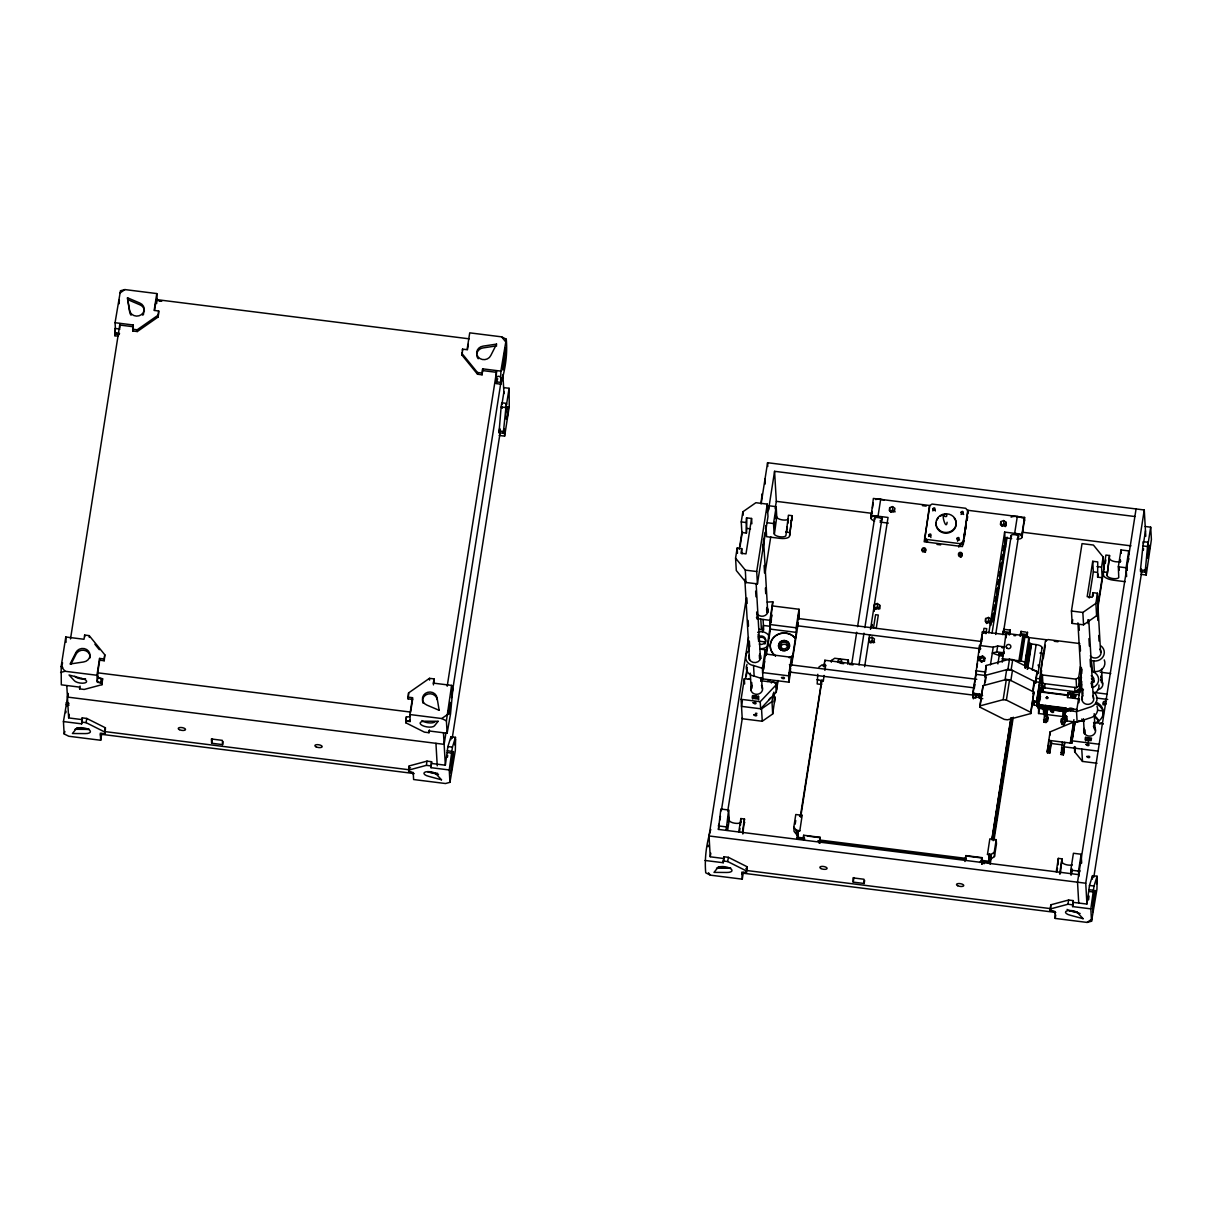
<?xml version="1.0" encoding="UTF-8"?>
<svg xmlns="http://www.w3.org/2000/svg" width="1212" height="1212" viewBox="0 0 1212 1212"><rect width="100%" height="100%" fill="white"/><g stroke="black" fill="none" stroke-linecap="round" stroke-linejoin="round"><path stroke-width="1.5" d="M1038.669 704.202L1038.563 713.504L1045.395 714.368L1045.062 716.474M1038.593 704.596L1065.924 708.02L1064.212 724.821L1065.303 720.731L1077.15 722.216L1091.845 717.322A9.211 8.499 -3.3 0 0 1096.981 706.232M1046.41 697.521L1047.683 697.673L1046.35 697.43M119.17 303.727L119.321 300L118.897 303.379M790.86 666.221C790.8 659.51 788.633 681.629 790.678 668.054M973.857 693.779L973.827 694.93M1047.41 751.046L1047.471 752.773M1062.803 719.443L1062.803 718.383L1062.469 719.413M1126.796 570.291L1127.296 567.034L1126.963 570.307M1043.714 722.246L1045.138 709.777L1047.41 710.065L1046.092 722.488M1119.04 568.261L1119.146 570.276M1120.191 562.232L1120.358 559.838M1047.426 708.202C1047.138 711.247 1047.971 702.854 1047.426 708.202L1065.651 710.49L1065.59 711.641L1038.26 708.217L1041.381 686.901L1041.638 691.491M973.494 694.324L973.372 698.809L973.963 697.385M1003.475 632.422L1003.506 631.3L1003.097 633.346M1003.809 653.768L1003.733 651.586L1003.309 654.086M1020.777 634.588L1020.807 633.467L1020.398 635.512M1021.125 632.8L1020.671 635.527M1037.26 702.339L1037.29 706.823L1038.29 702.384M1046.804 718.065C1047.107 712.686 1045.365 724.412 1046.441 720.776M1047.289 751.607L1047.819 747.713M1051.243 745.228L1050.986 740.638L1049.577 753.303L1051.683 742.426M1062.363 742.062L1061.136 754.485M1063.288 752.773L1063.303 755.015L1064.651 742.35L1063.288 752.773L1061.015 752.485M99.687 660.176L97.702 672.827L98.005 678.114L102.566 678.69L102.005 684.674L84.189 689.446L79.628 688.87L79.537 687.113L61.312 684.825L61.161 666.479L65.781 636.997L84.007 639.269L84.658 635.058L89.218 635.633L104.793 654.768L104.232 660.752L99.687 660.176L99.581 658.419L104.141 658.98L104.232 660.752M410.171 716.383A5.03 1.894 8.9 0 1 406.384 716.807L405.823 722.791L424.442 732.139L429.003 732.715L428.897 730.942L447.122 733.23L446.41 720.867L451.591 685.401L433.366 683.113L434.032 678.902L429.472 678.326L408.611 692.9L408.05 698.87L412.61 699.445L410.626 712.08L97.672 672.812M503.707 432.275L503.556 433.275L499.011 432.699L501.132 407.02L501.798 402.793L506.358 403.369L506.449 405.141L509.101 388.279L503.631 387.598M499.162 435.441L504.631 436.123L504.222 429.048L503.556 433.275L503.45 431.502L506.358 403.369M760.954 503.586L762.136 493.845L762.242 495.617M1140.75 574.321L1146.219 575.003L1145.81 567.943L1145.143 572.155L1140.598 571.579L1140.492 569.822L1143.386 541.688L1147.946 542.264L1148.052 544.021L1150.688 527.175L1145.219 526.493M1145.916 569.716L1145.143 572.155L1147.946 542.264M1073.514 722.413L1075.18 722.625L1072.893 722.337L1050.031 731.927L1047.35 750.773L1049.622 751.061M65.857 712.747L66.024 711.126M973.463 694.537L973.675 692.491M1009.414 634.603L1009.838 632.103L1009.808 633.679M1026.731 636.77L1027.155 634.27L1027.109 635.845M1037.23 702.536L1037.457 700.491M1038.457 699.097C1039.351 690.688 1036.654 704.127 1037.927 702.475M1038.79 698.642L1038.957 692.31L1037.427 700.627M1039.502 701.324L1040.502 696.324M1062.03 752.258L1062.394 749.546M1079.65 871.943L1079.695 870.367L1079.377 871.928M1080.968 863.52L1081.013 861.944L1080.695 863.505M1088.603 899.819L1089.027 896.077M803.147 838.628L803.677 835.25L820.085 837.31L820.054 843.234M965.509 859.202L965.843 855.611L982.235 857.657L981.887 864.217L982.235 857.657M97.248 680.568L97.339 682.326L101.899 682.901L102.005 684.674M413.307 774.241L413.201 772.468L408.656 771.892L409.217 765.923L427.018 761.136L431.578 761.712L431.017 767.681L449.243 769.968L449.955 782.331L445.501 783.528L413.61 779.528L413.292 773.817A4.075 1.53 8.9 0 0 409.898 772.059L408.656 771.892L409.095 769.09M1054.894 913.121L1054.804 911.363L1050.243 910.788L1050.804 904.803L1068.62 900.031L1073.165 900.592L1072.605 906.576L1090.83 908.864L1091.542 921.226L1087.088 922.423L1055.197 918.423L1054.879 912.712M764.151 664.767L763.863 669.085M771.408 618.423L771.196 622.756M1003.369 633.361L1003.809 629.043L1002.688 634.618M1003.506 633.664L1003.627 632.588M1009.884 634.467L1010.187 629.831L1009.141 634.846M1020.807 635.83L1020.943 634.77M1027.185 636.633L1027.488 632.013L1026.367 637.588M1062.606 750.879L1062.318 752.894M1092.391 879.17L1092.527 875.67L1097.087 876.246L1096.618 883.987M450.879 739.699L450.94 736.79L455.485 737.35L455.03 745.107M117.958 336.133L114.913 335.754L115.382 328.013M447.44 757.182L447.713 755.334M797.829 622.71L797.163 626.013L798.163 618.665M1005.051 539.158C1003.748 550.702 1006.611 532.674 1005.051 539.158L1004.642 532.098L1021.958 534.265L1022.11 537.098L1024.594 517.418L968.115 510.328L962.434 546.567L924.165 541.764L929.846 505.525L873.367 498.45L870.883 518.115L871.943 511.388M1005.248 542.703C1003.96 554.232 1006.808 536.143 1005.248 542.703L1005.172 541.279M1048.986 749.198L1049.198 747.88M1061.303 721.867L1061.515 718.595L1061.121 722.837M1062.363 720.034L1062.288 723.276M1143.34 550.248L1143.567 548.642M447.122 733.23L450.531 713.944L452.758 690.022L452.667 688.249L452 692.461L451.591 685.401M115.398 328.422L115.064 322.71L120.458 290.774L124.912 289.577L156.802 293.577L157.196 300.637M119.958 329.073L115.398 328.497L114.822 333.982L119.367 334.557M70.493 638.951L119.958 323.559M101.747 733.518L100.687 740.259L68.796 736.26L64.145 733.927L63.433 721.564L68.16 693.84M68.023 693.34L67.448 697.082L444.137 744.35L445.895 733.154M69.22 714.307L68.645 717.928L82.31 719.64L81.658 723.852L63.433 721.564M156.802 293.577L154.151 310.423L158.711 310.999L158.151 316.983L137.289 331.543L132.729 330.967L133.29 324.998L115.064 322.71M132.729 330.967L133.29 324.998M79.628 688.87L80.068 686.068M81.658 723.852L82.204 717.868L86.764 718.443L105.399 727.791L104.838 733.775A5.03 1.894 8.9 0 0 100.384 734.972M100.687 740.259L100.278 733.199L104.838 733.775L104.732 732.003L86.097 722.655L86.764 718.443M102.566 678.69L101.899 682.901L100.657 682.735A4.075 1.53 8.9 0 1 97.293 681.053L96.945 675.266L99.581 658.419M154.545 310.393L156.242 299.561L469.195 338.83M156.696 303.561A5.03 1.894 8.9 0 1 156.439 303.091L157.106 298.879A5.03 1.894 8.9 0 0 158.211 300.046M97.293 681.053L97.945 676.841A4.075 1.53 8.9 0 0 101.323 678.523L100.657 682.735M104.141 658.98L104.793 654.768M158.151 316.983L158.711 310.999M104.732 732.003L105.399 727.791M223.053 741.562L222.584 744.607L211.645 743.229L212.358 738.684M482.755 370.599L496.42 372.311L496.072 381.825L500.632 382.401L500.874 371.114L482.664 368.842L482.103 374.811L477.543 374.235L461.969 355.101L462.529 349.132L467.075 349.692L469.726 332.845L501.617 336.845L506.268 339.178C507.661 354.328 505.283 369.736 500.723 384.159L496.178 383.598C493.996 373.069 504.04 374.402 500.723 384.159M408.05 698.87L408.611 692.9M461.969 355.101L462.408 352.298M405.823 722.791L406.384 716.807M410.171 719.837A5.03 1.894 8.9 0 1 405.717 721.034L410.277 721.594L409.868 714.535L412.504 697.688L407.959 697.112M467.468 349.662L468.317 344.238M482.103 374.811L482.664 368.842M433.699 683.477L434.032 678.902M429.003 732.715L429.442 729.912M408.55 770.135L426.366 765.348L427.018 761.136M431.017 767.681L431.578 761.712M447.198 686.219L496.662 370.827M500.874 371.114L506.268 339.178M452.667 688.249L451.924 691.173M451.455 697.688L501.51 378.553M431.684 763.469L445.349 765.196L447.879 746.577L450.94 736.79M503.889 391.93L501.904 404.566L501.798 402.793M499.011 432.699L499.662 428.487L499.965 433.775M452.197 738.366L499.905 434.154M449.243 769.968L452.44 747.137L455.485 737.35M455.591 739.123L455.333 750.395L449.955 782.331M504.631 436.123L509.252 406.626L509.101 388.279M739.244 549.309L741.88 532.507L741.259 521.918L742.85 511.797L755.894 502.707L767.272 504.131L767.984 516.494L757.424 583.896L746.031 582.472L736.29 570.504L735.578 558.141L737.169 548.036L741.729 548.612L742.032 553.899M740.077 546.415L742.395 531.583M741.729 548.612L741.002 553.248L746.001 553.869L751.561 518.478L746.547 517.857L746.425 533.083L741.88 532.507M746.425 533.083L746.547 517.857M743.335 872.413L742.274 879.154L710.383 875.155L705.732 872.822C704.354 858.247 706.566 843.4 710.762 829.462M710.232 856.611L709.035 835.962L746.198 598.94M761.136 503.768L767.575 462.711L1144.264 509.979L1145.779 536.249M710.808 853.203L710.232 856.808L723.897 858.52L723.246 862.732L705.02 860.459M757.424 583.896L756.712 571.534L767.272 504.131M1078.725 874.625L718.428 829.417L720.867 809.025L728.609 809.995L729.2 820.251L727.609 830.356M767.378 512.449L768.438 505.707L776.18 506.677L776.771 516.918L774.362 534.386A5.984 2.257 8.9 0 0 780.952 536.886A5.984 2.257 8.9 0 0 785.967 535.25L788.421 515.221L792.072 515.676L789.603 535.719A10.135 3.818 8.9 0 1 779.816 538.34L766.605 536.689L765.999 526.084M718.428 829.417L719.307 823.827M719.883 820.085L720.473 816.358M721.352 810.767L748.546 637.315M762.878 545.915L764.923 532.871M765.514 529.129L766.105 525.402M768.438 510.479L774.574 471.317L1134.887 516.524M774.423 701.521L775.15 696.9L772.695 713.959L762.257 721.246L742.229 718.731L741.108 699.309L744.335 678.659L749.97 679.371M748.971 649.162L749.501 645.723M745.516 678.432L747.243 667.373M742.38 700.778L741.502 706.369L761.545 708.884L771.983 701.596L773.256 693.476M746.183 676.569L747.062 670.978M727.761 810.949L742.38 717.701M765.196 572.215L770.756 536.78M775.15 508.813L776.316 501.344L774.574 471.317M726.155 830.265L728.609 809.995M774.12 533.765L773.529 523.523L776.18 506.677M723.246 862.732L723.806 856.763L728.351 857.323L746.986 866.686L746.425 872.655A5.03 1.894 8.9 0 0 741.971 873.852M762.439 631.77L763.424 625.453L770.256 626.316L765.636 655.798L765.287 649.799L760.166 649.147M752.591 695.582L752.197 698.112L758.121 698.854L758.515 696.339L752.591 695.582L752.803 699.127M742.274 879.154L741.865 872.095L746.425 872.655L746.319 870.898L727.7 861.55L728.351 857.323M790.694 671.1L788.951 682.189L762.984 678.932L762.378 668.327L765.287 649.799M766.378 654.919L770.423 629.134L769.908 620.302L772.817 601.773L767.196 602.091M772.817 601.773L770.15 624.544L796.117 627.801L796.375 632.391L791.754 661.888L791.497 657.298L765.529 654.025L762.621 672.569L788.588 675.826L788.951 682.189M738.744 832.038L740.85 818.554L744.501 819.009L742.835 833.992M739.456 831.841L739.987 828.478M740.517 825.099L740.85 818.554M786.497 531.886L787.285 526.826M787.815 523.463L788.345 520.084M742.38 832.492L744.501 819.009M789.603 535.719L792.072 515.676M746.319 870.898L746.986 866.686M775.832 685.189L760.227 701.703L760.636 708.762L776.241 692.249L776.225 682.659L761.212 680.78M776.528 687.962L777.68 680.583M776.241 692.249L778.074 680.508M788.588 675.826L791.497 657.298M796.117 627.801L799.026 609.257L773.059 606M791.557 665.539L798.223 623.013M798.814 619.317L799.026 609.257M797.511 838.977L797.951 836.174L794.057 831.387L793.815 827.145L795.784 814.509L802.162 815.312L799.496 816.024M824.099 675.432L823.327 680.841L820.63 681.205L821.736 684.507L817.176 683.932L817.782 674.281M795.178 824.16L795.754 820.554M798.041 832.674L797.223 839.325L797.981 831.614M800.314 816.706L821.645 680.75M823.978 665.842L824.857 660.252L976.781 679.326M800.723 816.964L821.994 679.947M824.039 666.903L824.614 663.176M798.087 832.356L797.117 831.19L799.814 830.826L802.162 815.312M824.887 670.387L825.69 665.327L822.039 664.873L818.918 667.054M831.296 662.116L831.553 660.434L834.689 658.252L848.355 659.964L848.476 662.085M819.161 843.219L820.085 837.31M847.688 664.176L848.355 659.964M872.473 508.01L873.261 502.95M851.733 663.979L856.702 632.255M857.581 626.649L874.564 518.403M880.654 499.359L878.018 516.206A7.363 2.772 8.9 0 0 871.095 517.418A7.363 2.772 8.9 0 0 874.67 521.024M859.02 664.888L863.989 633.164M864.868 627.574L882.139 517.448M864.641 666.661L869.61 634.952M870.489 629.346L888.032 517.463L870.731 515.297M869.216 638.269L868.792 641.042L871.17 642.769L873.988 641.709L874.428 638.921L872.049 637.209L869.216 638.269L869.428 641.799L872.246 640.739L874.64 642.451M874.503 604.561L874.276 610.878L874.503 604.561L877.337 603.5L879.715 605.212L879.912 608.757L877.533 607.03L877.337 603.5M889.699 507.661L889.275 510.449L891.653 512.161L894.471 511.1L894.91 508.328L892.532 506.601L889.699 507.661L889.911 511.206L892.729 510.131L895.107 511.858M873.458 628.195L875.579 614.711L878.306 615.045L876.185 628.528M879.715 605.212L879.276 608L876.458 609.06L874.079 607.348M864.641 880.457L864.171 883.487L853.233 882.124L853.945 877.564M924.695 539.87L929.422 505.874L932.028 504.056L965.737 508.282L967.676 510.676L967.843 513.494M962.949 544.673L967.676 510.676M963.025 544.249L963.601 540.597M964.161 536.946L964.737 533.295M965.313 529.644L965.888 525.993M966.737 520.524L967.312 516.873M963.298 544.4L963.888 540.688M964.464 536.992L965.04 533.28M965.631 529.568L966.206 525.872M967.085 520.312L967.661 516.6M986.038 675.569L975.796 674.296L979.554 645.481L993.219 647.193L997.673 645.996L1004.96 646.92M975.796 697.824L975.751 693.809L975.796 697.824L973.069 697.491L972.827 693.249L976.357 670.675M976.917 667.145L977.493 663.418M978.054 659.843L978.675 655.965M979.251 652.238L982.462 631.74L1006.854 634.8M976.387 671.933L972.888 694.309L982.599 695.521M978.145 660.752L978.735 657.025M980.417 646.284L982.265 634.482M973.069 697.491L973.387 695.415M983.19 633.361L983.977 628.316L986.719 628.649L985.917 633.709M985.644 618.514L985.22 621.286L987.598 623.013L990.416 621.938L990.855 619.165L988.477 617.453L985.644 618.514L985.856 622.044L988.674 620.983L991.068 622.695L990.628 625.483L990.416 621.938M1000.839 521.615L1000.415 524.402L1002.794 526.114L1005.612 525.054L1006.051 522.266L1003.672 520.554L1000.839 521.615L1001.051 525.144L1003.869 524.084L1006.263 525.796L1006.051 522.266M979.387 659.722L981.75 662.267L979.387 659.722L979.811 657.025L982.553 655.995L984.871 657.662L984.492 661.237M979.447 660.601L979.811 657.025M988.856 632.8L1004.642 532.098M979.447 698.294L979.387 694.264L979.447 698.294L982.78 698.703M979.857 705.929L983.038 685.704L1006.339 679.447L1009.551 679.856L1033.927 692.082L1030.821 713.55L1007.52 719.807L1004.293 719.398L979.932 707.172L979.857 705.929L1003.157 699.672L1006.384 700.082L1030.745 712.308L1030.821 713.55M985.22 682.553L986.007 677.493L984.614 675.584L986.204 665.479L1009.505 659.222L1012.732 659.631L1037.093 671.857L1035.578 683.22L1034.321 683.568L1033.003 691.991M994.385 612.393C997.082 597.471 992.764 625.634 994.976 608.621M995.552 604.924L996.143 601.197M1004.036 550.839L1004.612 547.112M979.932 707.172L983.038 685.704M984.689 676.841L986.007 668.418M992.067 633.073L1007.111 537.174M984.296 685.356L985.871 675.251M990.446 664.888L993.219 647.193M995.703 634.467L1011.217 535.553M1017.307 516.509L1014.671 533.356A7.363 2.772 8.9 0 1 1022.034 536.719A7.363 2.772 8.9 0 1 1016.868 539.143M1002.688 656.086A4.606 1.742 8.9 0 1 999.218 655.48L992.295 653.086L996.749 651.904L997.673 645.996M964.919 861.505L965.843 855.611M997.9 663.903L999.218 655.48M1003.278 633.512L1018.504 536.462M1002.233 662.176L1005.99 633.361L1025.11 635.77A3.681 1.394 8.9 0 1 1028.836 637.633L1029.185 643.723L1036.139 644.587A5.893 2.227 8.9 0 1 1041.941 648.147M1021.958 534.265L1024.594 517.418M1003.157 699.672L1006.339 679.447M984.614 675.584L1007.914 669.342L1009.505 659.222M1006.384 700.082L1009.551 679.856M1035.578 683.22L1035.502 681.977L1011.141 669.736L1012.732 659.631M1020.08 636.224L1021.034 631.21L1021.171 632.028M996.203 839.658L994.234 852.294L991.098 854.475L991.28 857.657L989.462 857.429L990.249 855.43L987.477 854.369L989.84 838.856L996.203 839.658L996.461 843.9L994.476 856.536L989.25 860.172L988.81 862.974M1002.021 658.646L1018.913 660.767L1022.883 635.482M989.704 855.869L988.537 863.323L989.583 853.763M991.916 838.856L1010.899 717.792M989.643 854.824L988.477 862.262L980.978 861.323M991.977 839.916L1010.959 718.852M992.325 839.113L1011.323 718.049M1018.913 660.767L1020.246 660.934L1024.216 635.649L1028.852 637.982M1025.17 667.933L1024.867 662.919A3.681 1.394 8.9 0 0 1021.155 661.04L1025.11 635.77M989.719 863.035L990.295 859.308M993.219 840.689L1012.505 717.762M990.189 864.353L991.355 856.899M993.991 840.143L1013.262 717.216M1024.898 663.252L1028.836 637.633M1025.2 668.085L1029.155 642.799L1031.563 644.011L1027.609 669.282M1025.67 666.57L1029.23 642.951M1025.837 666.706L1029.518 643.239M1026.049 666.858L1029.73 643.375M1026.291 666.979L1029.973 643.511M1026.564 667.115L1030.245 643.633M1026.867 667.221L1030.548 643.754M1027.185 667.327L1030.867 643.86M1027.246 669.221L1031.215 643.936M1036.139 644.587L1032.185 669.872A5.893 2.227 8.9 0 1 1037.654 671.948A5.893 2.227 8.9 0 1 1036.533 674.251M1032.609 691.431L1034.184 681.311L1034.321 683.568M1030.745 712.308L1033.927 692.082M1035.502 681.977L1037.093 671.857M1038.139 672.857L1042.108 647.587M1034.109 705.142L1034.048 701.127L1034.109 705.142L1036.836 705.49L1037.169 703.414M1034.442 681.644L1039.563 682.295L1043.32 653.48L1039.911 653.056M1081.786 669.327L1079.195 685.84L1076.589 687.658L1042.881 683.432L1040.941 681.038L1040.457 672.554L1045.335 641.375L1047.956 639.557L1079.786 643.557M1036.836 705.49L1036.593 701.248L1041.275 671.433M1043.32 658.374L1045.365 645.329M1041.623 670.63L1036.654 702.309L1032.897 701.839M1038.896 692.4L1039.032 687.143M1040.941 681.038L1041.79 675.645M1067.727 694.961L1043.38 691.9L1041.426 689.507L1041.199 679.356M1038.563 713.504L1039.138 709.808M1043.683 722.185L1045.971 722.503L1047.41 710.065M1048.501 747.895L1048.713 740.35L1071.938 743.274L1071.787 740.805L1099.557 744.274M1071.453 611.03L1082.028 543.627L1093.421 545.052L1103.147 557.02L1103.859 569.382L1096.602 615.726L1083.558 624.816L1072.166 623.392L1071.453 611.03L1082.846 612.454L1095.89 603.364L1097.466 593.244L1092.921 592.668L1092.194 597.304L1087.179 596.683L1092.724 561.292L1097.739 561.913L1097.617 577.154L1102.178 577.73L1098.072 603.849L1097.466 593.244M1072.166 623.392L1072.741 619.756M1062.242 724.018L1063.348 712.065L1065.636 712.338M1063.151 719.595L1063.621 716.656L1047.683 714.656M1065.348 721.746L1066.954 720.943L1066.696 716.353L1064.803 717.671L1065.075 722.261L1065.121 709.793L1067.787 709.081A7.06 2.651 8.9 0 1 1070.938 708.762L1076.862 709.505M1078.832 702.733L1079.422 699.006L1067.575 697.521L1067.772 692.946L1070.438 692.219A7.06 2.651 8.9 0 1 1073.59 691.916L1079.513 692.658M1065.924 708.02L1065.272 712.262L1065.121 709.793M1067.575 697.521L1067.772 692.946M1064.787 711.898L1067.469 711.186L1067.787 709.081M1067.439 695.052L1070.105 694.324L1070.438 692.219M1061.712 752.561L1062.409 748.137M1067.469 711.186A7.06 2.651 8.9 0 1 1070.605 710.868L1070.938 708.762M1070.105 694.324A7.06 2.651 8.9 0 1 1073.256 694.021L1073.59 691.916M1089.255 597.97L1093.33 571.882L1092.724 561.292M1079.195 685.84L1078.71 677.356L1080.437 666.358M1073.923 719.64L1070.272 743.062L1071.908 742.517M1070.575 743.062L1073.817 722.428M1070.863 743.062L1074.105 722.413M1071.12 743.032L1074.362 722.382M1079.604 692.9L1081.452 677.266M1071.347 742.971L1074.756 721.867M1071.544 742.911L1074.953 722.185M1097.617 577.154L1098.102 574.064M1071.817 742.729L1075.059 722.094M1080.271 690.643L1081.71 681.477M1080.862 689.825L1081.725 684.265M1102.178 577.73L1101.572 567.125L1103.147 557.02M1097.057 763.257L1082.483 761.424L1074.696 751.864L1075.453 746.986M1056.228 871.867L1058.334 858.384L1061.985 858.853L1060.318 873.822M1103.526 570.231L1105.905 555.066L1109.556 555.52L1107.086 575.548A5.984 2.257 8.9 0 0 1112.374 578.472A5.984 2.257 8.9 0 0 1118.767 577.609L1118.343 566.792L1120.994 549.945L1128.736 550.915L1128.933 554.445M1056.94 871.686L1057.47 868.307M1058 864.944L1058.334 858.384M1105.299 563.292L1105.829 559.929M1059.606 874.019L1061.985 858.853M1107.086 575.548L1109.556 555.52M1055.197 918.423L1055.728 915.045M1085.573 737.366L1085.179 739.896L1091.088 740.638L1091.497 738.108L1085.573 737.366L1085.77 740.911M1071.075 875.246L1070.772 870.125L1073.423 853.263L1081.165 854.248L1081.665 863.065M1101.011 677.447L1101.405 674.917M1071.908 868.807L1071.302 873.988L1072.014 870.822M1050.137 909.015L1067.954 904.243L1068.62 900.031M1072.605 906.576L1073.165 900.592M1078.832 876.397L1078.513 871.095L1081.165 854.248M1126.599 576.594L1126.084 567.761L1128.736 550.915M1136.068 508.949L1077.529 882.215L1078.725 902.849M1086.922 903.879L1085.74 883.23L1144.264 509.979M1073.271 902.364L1086.937 904.076L1089.482 885.457L1092.527 875.67M1143.78 541.658L1145.476 530.811M1093.8 877.246L1141.795 571.17M1090.83 908.864L1094.027 886.033L1097.087 876.246M1097.178 878.018L1096.936 889.29L1091.542 921.226M1146.219 575.003L1151.4 539.537L1150.688 527.175M1140.598 571.579L1141.113 568.867M708.066 846.749L708.308 845.294M771.559 617.453L772.15 615.135M764.287 663.797L764.802 661.479M1049.213 750.622L1049.001 751.743M499.177 431.563L499.738 429.79M503.737 432.123L504.328 430.821M944.178 515.342C945.618 511.434 949.011 517.645 944.845 516.509C940.497 511.116 946.102 531.659 947.117 522.251M62.554 662.737L61.903 666.191L62.751 667.554M508.51 406.914C506.328 433.366 503.647 409.277 508.51 406.914L505.48 406.535M66.721 706.414L67.342 703.975M502.222 408.308L502.465 407.141M981.735 640.754L982.281 638.315M974.463 687.083L975.009 684.644M1047.744 751.076L1047.38 751.561M928.65 536.446L930.513 535.371L930.892 537.537M1038.502 693.749L1038.76 692.794M963.631 514.479L962.555 512.721L961.071 514.464M1046.82 697.052C1044.305 699.521 1050.092 698.673 1047.138 697.006M1045.138 705.793L1046.32 706.248L1045.032 705.854M114.913 335.754L115.943 332.497M64.145 733.927L64.903 731.487M496.678 381.962L497.693 378.705M1046.259 722.125L1043.82 722.2M935.361 510.979L934.361 509.192L932.816 510.873M71.008 664.146L75.962 654.389A7.363 6.802 -3.3 0 1 90.021 657.919M768.726 699.854L770.665 697.567M119.7 293.213L124.912 289.577M132.623 329.209L137.183 329.785L158.045 315.211M409.868 714.535L441.759 718.534L446.97 714.898M924.529 537.052L926.483 539.446L960.177 543.673L962.798 541.855M962.964 543.188L958.783 546.112L958.843 547.173M1040.457 672.554L1042.396 674.948L1076.104 679.174L1078.71 677.356M1079.453 690.067L1076.832 691.9L1043.138 687.658L1041.184 685.28M979.629 862.489L981.705 861.035M991.28 857.657L989.25 860.172M1087.088 922.423L1092.3 918.787M1045.486 705.475C1043.032 707.232 1048.062 707.838 1046.244 705.657M757 698.748C758.894 696.718 750.97 697.294 755.243 698.703M1090.512 738.729L1088.043 738.669M874.716 608.091L877.533 607.03M979.872 657.904L982.599 656.874L984.917 658.54M981.705 661.388L984.447 660.358M60.6 672.463L65.054 671.266L96.945 675.266M1032.73 693.673L1033.987 693.34M1013.883 635.618L1015.641 635.649M496.678 345.875L483.27 347.889A7.363 6.802 -3.3 0 0 476.846 353.722M823.009 666.039L825.69 665.327M756.894 697.127L754.197 696.355M756.924 713.338L755.546 713.247M1045.638 705.535L1046.486 705.869M74.917 729.291L85.84 729.382A7.363 2.772 8.9 0 0 89.067 729.063M716.504 868.186L727.427 868.262A7.363 2.772 8.9 0 0 730.654 867.943M1044.88 711.308L1043.396 709.55L1045.138 709.777M158.727 300.834L161.757 301.212A5.03 1.894 8.9 0 1 159.545 300.667M133.396 326.755L119.73 325.043L119.882 327.725M461.863 353.343L477.437 372.478L481.997 373.054M115.004 332.83L119.549 333.406M501.132 407.02L505.692 407.58M498.905 430.927L503.45 431.502M922.423 505.646L926.165 506.116M1142.734 545.9L1147.279 546.476M776.316 501.344L871.852 513.327M1022.246 532.204L1130.993 545.855M880.003 522.069L888.366 523.114M1004.975 537.749L1011.656 538.598M767.332 522.751L773.529 523.523M1118.343 566.792L1126.084 567.761M1140.492 569.822L1145.052 570.397M936.982 544.415L940.633 544.885M741.259 521.918L745.819 522.493M1097.012 566.549L1101.572 567.125M785.785 532.083L789.421 532.538M1106.904 572.367L1103.268 571.912L1103.45 575.094A10.135 3.818 8.9 0 0 1113.692 580.23L1125.251 581.684M747.153 528.447L750.501 528.871M1093.33 571.882L1096.678 572.306M735.578 558.141L745.319 570.11L756.712 571.534M1003.854 629.316L1010.232 630.119M1021.155 631.497L1025.943 632.088M1003.172 631.528L1009.535 632.316M1020.474 633.694L1026.852 634.497M1027.488 637.391L1046.244 639.739L1046.304 640.8M1054.228 641.284L1057.97 641.754M986.28 633.27L982.523 632.8L982.462 631.74M798.526 618.559L981.811 641.557M756.424 617.453A9.211 8.499 -3.3 0 0 760.803 619.165L769.908 620.302M1100.784 645.784A9.211 8.499 -3.3 0 1 1093.769 660.949L1091.497 660.661L1092.103 671.251L1094.375 671.539A9.211 8.499 -3.3 0 0 1104.253 659.889M797.541 625.801L980.826 648.799M996.749 651.904L1004.036 652.813M770.423 629.134L796.375 632.391M1020.246 660.934L1021.155 661.04M1100.329 672.205L1110.768 673.524M1007.914 669.342L1011.141 669.736M758.454 641.087L765.742 642.012A4.606 4.257 -3.3 0 0 758.424 638.057M975.584 670.751L985.841 672.039M1035.942 678.326L1039.366 678.765M1083.452 689.719L1080.028 689.295L1076.529 711.611L1077.15 722.216M1094.254 692.491L1107.389 694.143M839.916 663.206L843.673 663.676M849.294 664.373L853.051 664.843M1073.256 694.021L1079.18 694.764M1096.436 698.036L1107.692 699.445M1040.578 691.976L1067.908 695.415M789.391 664.676L974.539 687.901M972.827 693.249L982.205 694.431M1032.836 700.778L1036.593 701.248M975.812 694.87L979.447 695.324M1097.708 710.308L1103.162 710.99M790.269 672.145L973.554 695.143M975.933 696.991L979.569 697.445M1038.548 705.005L1065.878 708.429M1038.487 705.429L1065.818 708.853M1038.426 705.854L1065.757 709.278M1038.381 706.278L1065.712 709.702M1047.456 707.823L1065.681 710.096M1070.605 710.868L1076.529 711.611L1091.239 706.732A9.211 8.499 -3.3 0 0 1093.527 692.128M1038.199 707.157L1065.621 710.838M816.933 679.69L823.327 680.841M1038.275 707.717L1065.606 711.156M1038.26 707.99L1065.59 711.414M1078.725 720.625L1084.285 721.322M1093.542 722.473L1102.784 723.64M1043.547 719.883L1045.82 720.17M1061.773 722.17L1064.045 722.458M1061.894 724.473L1064.181 724.746M741.108 699.309L760.227 701.703M1051.152 743.471L1062.53 744.895M1064.909 746.94L1098.163 751.122M1047.774 746.259L1050.062 746.531M1061.439 747.971L1063.727 748.258M1047.259 752.758L1049.743 753.061M1060.924 754.47L1063.409 754.773M447.879 746.577L452.44 747.137M65.978 702.945L69.008 703.324M447.228 750.789L451.773 751.349M66.069 704.717L69.114 705.096M447.334 752.546L451.879 753.122M81.552 722.079L86.097 722.655M426.366 765.348L430.911 765.923M76.659 728.048L87.885 729.457M104.717 731.563L409.611 769.832M428.321 772.165L437.683 773.347M101.217 734.29L414.201 773.559M793.815 827.145L796.148 830.008L799.814 830.826M991.098 854.475L987.477 854.369M796.148 830.008L796.329 833.189L798.147 833.417M807.343 836.068L820.1 837.674M965.858 855.96L982.265 858.02M718.216 825.887L725.958 826.857M1070.772 870.125L1078.513 871.095M797.102 837.204L804.601 838.143M819.615 840.022L965.903 858.384M980.917 860.262L988.416 861.202M797.163 838.265L804.662 839.204M817.797 840.855L965.964 859.444M709.035 835.962L1085.74 883.23M1089.482 885.457L1094.027 886.033M1088.815 889.669L1093.376 890.244M1088.921 891.441L1093.466 892.017M723.14 860.974L727.7 861.55M1067.954 904.243L1072.514 904.819M718.246 866.928L729.472 868.337M746.304 870.458L1051.213 908.712M1069.908 911.06L1077.392 912M1051.304 910.924L1050.243 910.788L1050.804 904.803M742.804 873.17L1055.788 912.439M1065.03 716.14L1066.696 716.353M410.55 767.847L409.308 767.681L409.217 765.923M1080.119 913.5L1071.029 911.045A6.439 2.424 8.9 0 1 1067.09 909.409M438.517 774.604L429.442 772.15A6.439 2.424 8.9 0 1 427.897 771.711M1001.854 647.602L1002.672 647.89M749.349 650.314A9.211 8.499 -3.3 0 0 753.531 665.509L762.378 668.327M747.001 664.388A9.211 8.499 -3.3 0 0 754.137 676.099L762.984 678.932M1045.153 715.898L1043.744 714.171L1043.396 709.55M127.518 297.804L139.789 303.03A7.363 6.802 -3.3 0 1 141.289 314.711A7.363 6.802 -3.3 0 1 129.563 310.166L127.518 297.804L127.624 299.561L139.88 304.803A7.363 6.802 -3.3 0 1 144.273 311.984M441.759 718.534L446.41 720.867M957.631 541.249L957.51 539.037L959.631 540.037M924.695 538.386L927.816 542.218M1041.456 683.583L1044.956 687.901L1044.714 683.659M501.617 336.845L505.51 341.632M796.329 833.189L797.951 836.174M708.444 872.761L710.383 875.155M94.884 644.239L99.339 649.708M61.161 666.479L65.054 671.266M776.771 516.918L776.998 517.539A5.984 2.257 8.9 0 0 782.816 519.963A5.984 2.257 8.9 0 0 788.436 518.978M729.2 820.251L729.427 820.872A5.984 2.257 8.9 0 0 736.017 823.357A5.984 2.257 8.9 0 0 741.032 821.736M127.911 301.334L129.669 311.938A7.363 6.802 -3.3 0 0 131.078 315.196M1143.386 541.688L1143.492 543.461M1120.994 549.945L1121.191 553.354M1097.678 601.531L1100.602 652.268M1101.572 669.191L1102.435 684.219M1097.511 614.787L1097.845 620.438M1098.708 635.467L1099.042 641.103M1101.087 676.811L1101.42 682.462M1095.89 603.364L1096.602 615.726M1092.921 592.668L1093.118 596.213M1093.769 660.949L1094.375 671.539M1088.785 619.68L1093.33 698.612M1094.194 713.656L1095.178 730.563M1087.861 619.787L1088.088 623.544M1088.952 638.588L1089.376 646.102M1090.149 659.252L1090.573 666.767M1091.436 681.811L1091.77 687.446M1093.83 723.155L1094.148 728.791M1082.846 612.454L1083.558 624.816M1088.134 740.274L1088.209 741.683M1078.938 624.619L1079.271 630.255M1080.134 645.299L1080.453 650.935M1081.437 667.842L1081.755 673.493M1082.619 688.522L1082.952 694.158M1085.013 729.866L1085.225 733.639M1077.922 622.847L1082.361 699.915M1083.452 718.701L1084.316 733.745M1079.468 684.144L1079.71 688.386L1075.014 691.673L1074.771 687.431M1081.771 749.061L1082.483 761.424M1076.104 679.174L1076.589 687.658M1074.393 746.562L1074.696 751.864M1066.378 716.383L1066.651 720.973M1066.075 716.459L1066.348 721.049M1065.787 716.58L1066.06 721.17M1065.53 716.731L1065.545 721.519M1064.924 717.398L1065.181 721.988M1063.348 712.065L1063.53 715.125M1050.031 731.927L1050.198 734.987M1044.774 710.732L1045.138 715.974M1042.396 674.948L1042.881 683.432M1043.138 687.658L1043.38 691.9M1044.486 710.232L1044.911 715.065M1044.274 710.005L1044.547 714.61M1044.032 709.823L1044.305 714.413M1043.759 709.687L1044.032 714.277M1039.517 664.524L1039.578 665.403M1005.369 544.824L1005.521 547.294M1003.672 520.554L1003.869 524.084M1005.99 633.361L1006.248 637.739M990.855 619.165L991.068 622.695M988.477 617.453L988.674 620.983M986.204 665.479L986.28 666.721M994.234 852.294L994.476 856.536M982.553 655.995L982.599 656.874M979.554 645.481L979.766 649.011M968.115 510.328L968.176 511.388M983.977 862.747L984.038 863.808M960.177 543.673L960.343 546.491M960.768 553.839L960.964 557.232M926.483 539.446L926.635 542.264M925.211 548.915L925.407 552.308M892.532 506.601L892.729 510.131M872.049 637.209L872.246 640.739M864.171 883.487L863.929 879.245L852.99 877.882L853.233 882.124M831.553 660.434L831.614 661.494M824.857 660.252L824.917 661.313M795.39 638.451L795.102 637.982A13.817 12.756 -3.3 0 0 774.407 636.648A13.817 12.756 -3.3 0 0 775.483 655.798M803.677 835.25L803.601 840.128M767.575 462.711L767.787 466.453M768.438 505.707L768.635 509.237M764.878 478.77L765.181 484.058M776.225 682.659L776.634 689.719M773.877 692.113L774.483 702.581M763.515 539.067L767.741 612.378M768.969 638.391L768.484 635.043A9.211 8.499 -3.3 0 0 757.697 632.331M762.924 544.824L763.242 550.46M764.121 565.489L764.545 573.018M765.408 588.047L765.742 593.683M766.605 608.727L766.817 612.484M771.983 701.596L772.695 713.959M768.196 642.315L768.393 645.663M767.241 649.374L766.62 646.966A9.211 8.499 -3.3 0 1 759.788 648.617M763.075 619.453L763.681 630.043M760.803 619.165L761.409 629.755A9.211 8.499 -3.3 0 1 759.091 629.179M756.136 583.533L760.469 658.722M761.56 677.508L762.197 688.78M751.561 518.478L751.864 523.781M755.652 591.153L755.985 596.804M756.849 611.833L757.273 619.347M758.151 634.391L758.47 640.027M759.333 655.071L759.56 658.828M760.636 677.614L760.863 681.371M761.545 708.884L762.257 721.246M758.515 696.339L758.727 699.869M755.909 695.688L755.985 697.097M753.531 665.509L754.137 676.099M742.85 511.797L743.047 515.342M745.319 570.11L745.971 582.836M746.834 597.88L747.168 603.515M748.137 620.423L748.471 626.074M749.334 641.103L749.652 646.738M751.713 682.447L752.046 688.098M744.835 579.184L749.501 660.01M750.258 673.16L751.228 690.082M737.169 548.036L737.472 553.339M744.335 678.659L744.638 683.962M723.806 856.763L723.897 858.52M502.889 374.841L503.98 393.612M477.437 372.478L477.543 374.235M462.529 349.132L462.636 350.889M443.486 733.048L445.334 764.984M433.366 683.113L433.472 684.886M435.941 743.32L437.244 765.832M429.472 678.326L429.578 680.099M412.504 697.688L412.61 699.445M222.584 744.607L222.326 740.365L211.403 738.987L211.645 743.229M156.242 299.561L156.439 303.091M137.183 329.785L137.289 331.543M89.218 635.633L89.324 637.406M84.658 635.058L84.764 636.83M82.204 717.868L82.31 719.64M65.781 636.997L66.084 642.284M66.796 685.78L68.629 717.716M870.125 642.86A1.848 1.697 -3.3 0 1 873.519 642.875M874.912 519.357A3.863 1.454 8.9 0 1 876.185 517.509A3.863 1.454 8.9 0 1 881.442 518.706A3.863 1.454 8.9 0 1 880.17 520.554M1023.701 518.706A7.363 2.772 8.9 0 1 1023.867 521.539M1011.081 517.13A7.363 2.772 8.9 0 1 1022.504 517.978M1011.55 536.507A3.863 1.454 8.9 0 1 1012.565 534.689A3.863 1.454 8.9 0 1 1017.701 535.598A3.863 1.454 8.9 0 1 1017.595 537.567M875.549 499.541A7.363 2.772 8.9 0 1 884.321 500.192M925.392 551.566A1.848 1.697 -3.3 0 1 924.635 552.096M923.226 552.081A1.848 1.697 -3.3 0 1 922.211 550.006A1.848 1.697 -3.3 0 1 924.377 548.854A1.848 1.697 -3.3 0 1 925.771 550.748M958.677 555.732A1.848 1.697 -3.3 0 1 960.419 553.399A1.848 1.697 -3.3 0 1 962.086 555.747M961.843 556.126A1.848 1.697 -3.3 0 1 959.253 556.444M986.416 623.529A1.848 1.697 -3.3 0 1 989.719 622.726M875.412 609.151A1.848 1.697 -3.3 0 1 878.806 609.166M890.608 512.267A1.848 1.697 -3.3 0 1 893.774 511.888M1001.748 526.205A1.848 1.697 -3.3 0 1 1005.263 526.644M838.674 662.388A1.848 1.697 -3.3 0 1 838.598 659.782A1.848 1.697 -3.3 0 1 841.386 660.131A1.848 1.697 -3.3 0 1 840.507 662.616M838.249 662.51A1.848 1.697 -3.3 0 1 841.658 662.51M745.941 868.398A5.03 1.894 8.9 0 1 747.077 868.443M1051.486 910.939A4.075 1.53 8.9 0 1 1054.849 912.636M104.914 729.518A5.03 1.894 8.9 0 1 105.489 729.563M423.049 703.157A7.363 6.802 -3.3 0 1 428.078 693.991A7.363 6.802 -3.3 0 1 437.199 699.718M435.153 721.579A7.363 2.772 8.9 0 1 429.184 722.882A7.363 2.772 8.9 0 1 421.837 720.579M85.522 678.72A6.439 2.424 8.9 0 1 74.796 676.266M143.743 313.696A7.363 6.802 -3.3 0 1 142.758 315.226M478.24 358.752A7.363 6.802 -3.3 0 1 476.831 355.495M771.332 682.992A1.848 1.697 -3.3 0 1 774.741 683.007M770.059 680.008A11.969 11.044 -3.3 0 1 767.332 681.447M748.243 679.326A1.848 1.697 -3.3 0 1 750.47 679.341M761.469 685.447A5.984 5.53 -3.3 0 1 760.666 692.885A5.984 5.53 -3.3 0 1 752.576 692.855A5.984 5.53 -3.3 0 1 751.985 685.416M1092.618 695.506A5.984 5.53 -3.3 0 1 1091.8 702.945A5.984 5.53 -3.3 0 1 1083.725 702.915A5.984 5.53 -3.3 0 1 1083.119 695.476M1099.89 649.162A5.984 5.53 -3.3 0 1 1098.678 656.919A5.984 5.53 -3.3 0 1 1090.3 655.859M1093.057 671.796A9.211 8.499 -3.3 0 1 1092.83 687.507M1098.936 684.916A9.211 8.499 -3.3 0 1 1095.3 692.764M1091.239 675.72A4.606 4.257 -3.3 0 1 1091.133 683.568M1091.421 678.72A4.606 4.257 -3.3 0 1 1094.163 682.098M1072.029 696.188A2.757 1.045 8.9 0 1 1071.711 694.37A2.757 1.045 8.9 0 1 1076.014 695.582A2.757 1.045 8.9 0 1 1072.681 696.37M1068.363 709.581A2.757 1.045 8.9 0 1 1072.908 709.671M1069.56 709.52A2.394 0.909 8.9 0 1 1070.529 708.126A2.394 0.909 8.9 0 1 1073.499 709.611M766.908 607.394A5.984 5.53 -3.3 0 1 765.045 615.529A5.984 5.53 -3.3 0 1 756.561 612.833M759.651 653.722A5.984 5.53 -3.3 0 1 755.561 662.555A5.984 5.53 -3.3 0 1 749.349 654.934M758.364 636.815A4.606 4.257 -3.3 0 1 765.681 639.663A4.606 4.257 -3.3 0 1 759.288 644.117M759.848 657.268A5.984 5.53 -3.3 0 1 760.621 658.51M765.408 643.072A4.606 4.257 -3.3 0 1 764.802 644.042M780.498 648.072A3.681 3.394 -3.3 0 1 784.194 644.239A3.681 3.394 -3.3 0 1 787.8 648.102M789.163 657.677A13.817 12.756 -3.3 0 0 792.315 656.025L792.3 655.859A13.817 12.756 -3.3 0 1 789.148 657.51M775.498 655.965A13.817 12.756 -3.3 0 1 774.407 636.83A13.817 12.756 -3.3 0 1 795.117 638.163M1099.754 724.2A1.848 1.697 -3.3 0 1 1103.147 724.215M1105.98 704.308A1.848 1.697 -3.3 0 1 1103.496 704.096A1.848 1.697 -3.3 0 1 1103.541 701.809A1.848 1.697 -3.3 0 1 1106.011 701.612M1096.042 702.233A11.969 11.044 -3.3 0 1 1103.284 712.459A11.969 11.044 -3.3 0 1 1095.754 722.655M1083.907 721.17A11.969 11.044 -3.3 0 1 1081.725 719.11M1100.617 679.871A5.984 5.53 -3.3 0 1 1097.617 689.719M1093.36 726.215A5.984 5.53 -3.3 0 1 1094.663 733.563A5.984 5.53 -3.3 0 1 1086.816 735.472A5.984 5.53 -3.3 0 1 1084.149 728.442M1096.148 703.99A11.969 11.044 -3.3 0 1 1103.253 715.671M1103.147 704.929A1.848 1.697 -3.3 0 1 1106.117 703.369M980.887 661.176A1.848 1.697 -3.3 0 1 983.811 661.191M1037.972 665.085A1.848 1.697 -3.3 0 1 1038.533 667.085M792.254 518.857A10.135 3.818 8.9 0 1 791.027 520.63M744.683 822.191A10.135 3.818 8.9 0 1 743.456 823.963M1120.858 561.232A5.984 2.257 8.9 0 1 1114.252 561.474A5.984 2.257 8.9 0 1 1109.737 558.702M1094.921 716.186A11.969 11.044 -3.3 0 1 1098.633 720.731M1094.981 717.231A11.969 11.044 -3.3 0 1 1098.693 721.791M1072.362 864.913A5.984 2.257 8.9 0 1 1065.939 864.611A5.984 2.257 8.9 0 1 1062.167 862.035M954.283 518.282A10.135 9.348 -3.3 0 1 948.481 532.932A10.135 9.348 -3.3 0 1 936.103 522.493M936.846 520.145A10.135 9.348 -3.3 0 1 938.224 518.054M940.148 516.357A10.135 9.348 -3.3 0 1 942.466 515.161M960.904 512.403C963.252 517.069 964.51 508.464 960.904 512.403M451.364 764.514L451.076 773.104L453.409 751.501L451.364 764.514M505.131 348.405L504.465 361.858L502.813 370.024L505.131 348.405M1092.951 903.41L1092.679 912L1094.997 890.381L1092.951 903.41M450.47 703.672C449.531 706.475 451.076 714.853 447.713 714.61L450.273 702.384L450.47 703.672M871.473 627.422L871.973 624.513L871.473 627.422M992.84 617.711L992.901 618.771L993.582 613.348L992.84 617.711M993.052 621.241L993.113 622.301L993.795 616.878L993.052 621.241M994.173 609.288L994.234 610.348L994.9 604.909L994.173 609.288M995.491 600.864L995.552 601.925L996.234 596.486L995.491 600.864M995.688 604.394L995.749 605.455L996.431 600.016L995.688 604.394M996.809 592.441L996.87 593.501L997.552 588.062L996.809 592.441M997.006 595.971L997.067 597.031L997.749 591.592L997.006 595.971M998.127 584.017L998.188 585.078L998.87 579.639L998.127 584.017M998.34 587.547L998.4 588.608L999.082 583.169L998.34 587.547M999.446 575.594L999.506 576.639L1000.188 571.216L999.446 575.594M999.658 579.124L999.718 580.184L1000.4 574.746L999.658 579.124M1000.779 567.155L1000.839 568.216L1001.521 562.792L1000.779 567.155M1000.976 570.7L1001.036 571.761L1001.718 566.322L1000.976 570.7M1002.097 558.732L1002.157 559.793L1002.839 554.354L1002.097 558.732M1002.294 562.262L1002.354 563.322L1003.036 557.899L1002.294 562.262M1003.415 550.309C1003.687 554.702 1004.93 537.764 1003.415 550.309M1003.627 553.839L1003.687 554.899L1004.354 549.46L1003.627 553.839M1026.049 657.358C1026.412 662.616 1026.912 649.45 1026.049 657.358M1047.35 720.685L1047.395 721.594L1047.986 716.883L1047.35 720.685M1063.348 753.046C1063.621 757.439 1064.863 740.502 1063.348 753.046M1128.13 561.535L1128.614 558.611L1128.13 561.535M1147.4 555.55L1147.537 558.035L1150.097 545.809L1149.127 545.355L1147.4 555.55M932.679 508.813C934.816 513.555 936.437 505.01 932.679 508.813M726.655 828.326C726.306 835.886 728.154 819.024 726.655 828.326M727.973 819.888C727.639 827.463 729.472 810.601 727.973 819.888M774.226 524.993C773.877 532.553 775.725 515.691 774.226 524.993M775.544 516.57C775.21 524.129 777.043 507.267 775.544 516.57M956.829 538.431C958.813 543.249 960.707 534.734 956.829 538.431M789.482 672.448L789.209 677.281L789.482 672.448M798.723 613.469L798.466 618.287L798.723 613.469M1006.657 669.675L1005.066 679.78L1010.869 680.508L1012.459 670.403L1006.657 669.675M1039.093 703.778L1038.82 708.596L1039.093 703.778M928.65 534.704C929.846 539.749 933.058 531.583 928.65 534.704M753.122 702.733C756.03 706.051 758.061 701.142 753.122 702.733M753.803 714.747C756.727 718.049 758.757 713.156 753.803 714.747M781.513 677.569C784.422 680.871 786.452 675.978 781.513 677.569M998.718 653.722C1001.642 657.025 1003.657 652.132 998.718 653.722M1050.713 711.338C1053.622 714.656 1055.652 709.762 1050.713 711.338M1086.876 739.456C1089.8 742.774 1091.815 737.866 1086.876 739.456M1086.088 744.516C1088.997 747.834 1091.027 742.926 1086.088 744.516M1086.785 756.53C1089.694 759.833 1091.724 754.94 1086.785 756.53M75.856 652.617L70.084 663.994L83.492 661.994A7.363 6.802 -3.3 0 0 88.521 651.132A7.363 6.802 -3.3 0 0 75.856 652.617M496.572 344.117L490.799 355.495A7.363 6.802 -3.3 0 1 478.134 356.979A7.363 6.802 -3.3 0 1 483.164 346.117L496.572 344.117M76.053 729.003L72.432 733.502L85.188 733.593A7.363 2.772 8.9 0 0 88.173 729.276A7.363 2.772 8.9 0 0 76.053 729.003M438.123 721.307L434.502 725.791A7.363 2.772 8.9 0 1 422.382 725.518A7.363 2.772 8.9 0 1 425.367 721.201L438.123 721.307M717.64 867.898L714.019 872.382L726.776 872.473A7.363 2.772 8.9 0 0 729.76 868.156A7.363 2.772 8.9 0 0 717.64 867.898M1083.089 918.696L1070.378 915.257A6.439 2.424 8.9 0 1 1067.272 910.757A6.439 2.424 8.9 0 1 1078.013 913.212L1083.089 918.696M81.765 678.432L69.054 674.993L74.129 680.477A6.439 2.424 8.9 0 0 84.87 682.932A6.439 2.424 8.9 0 0 81.765 678.432M441.486 779.801L428.79 776.362A6.439 2.424 8.9 0 1 425.685 771.877A6.439 2.424 8.9 0 1 436.426 774.317L441.486 779.801M439.153 710.308L426.882 705.081A7.363 6.802 -3.3 0 1 425.382 693.4A7.363 6.802 -3.3 0 1 437.093 697.945L439.153 710.308M922.756 550.809A1.848 1.697 -3.3 0 0 925.71 549.687A1.848 1.697 -3.3 0 0 923.211 547.885A1.848 1.697 -3.3 0 0 922.756 550.809M959.192 555.384A1.848 1.697 -3.3 0 0 962.146 554.263A1.848 1.697 -3.3 0 0 959.646 552.46A1.848 1.697 -3.3 0 0 959.192 555.384M957.601 885.684A3.681 1.394 8.9 0 0 963.661 885.821A3.681 1.394 8.9 0 0 959.101 883.533A3.681 1.394 8.9 0 0 957.601 885.684M820.948 868.534A3.681 1.394 8.9 0 0 827.008 868.671A3.681 1.394 8.9 0 0 822.448 866.383A3.681 1.394 8.9 0 0 820.948 868.534M316.014 746.804A3.681 1.394 8.9 0 0 322.074 746.925A3.681 1.394 8.9 0 0 317.514 744.638A3.681 1.394 8.9 0 0 316.014 746.804M179.361 729.654A3.681 1.394 8.9 0 0 185.421 729.775A3.681 1.394 8.9 0 0 180.861 727.488A3.681 1.394 8.9 0 0 179.361 729.654M1071.529 696.976A2.394 0.909 8.9 0 0 1075.468 697.052A2.394 0.909 8.9 0 0 1072.499 695.567A2.394 0.909 8.9 0 0 1071.529 696.976M781.755 648.223A3.681 3.394 -3.3 0 0 787.679 645.981A3.681 3.394 -3.3 0 0 782.664 642.375A3.681 3.394 -3.3 0 0 781.755 648.223M780.604 649.556A5.53 5.106 -3.3 0 0 789.497 646.208A5.53 5.106 -3.3 0 0 781.982 640.8A5.53 5.106 -3.3 0 0 780.604 649.556M780.619 649.738A5.53 5.106 -3.3 0 0 789.497 646.39A5.53 5.106 -3.3 0 0 781.998 640.981A5.53 5.106 -3.3 0 0 780.619 649.738M1007.142 648.253A2.303 2.121 -3.3 0 0 1010.838 646.86A2.303 2.121 -3.3 0 0 1007.702 644.602A2.303 2.121 -3.3 0 0 1007.142 648.253M981.038 660.919A1.848 1.697 -3.3 0 0 984.008 659.798A1.848 1.697 -3.3 0 0 981.493 657.995A1.848 1.697 -3.3 0 0 981.038 660.919M939.709 530.477A10.135 9.348 -3.3 0 0 956.071 524.523A10.135 9.348 -3.3 0 0 942.421 514.464A10.135 9.348 -3.3 0 0 939.709 530.477"/></g></svg>
